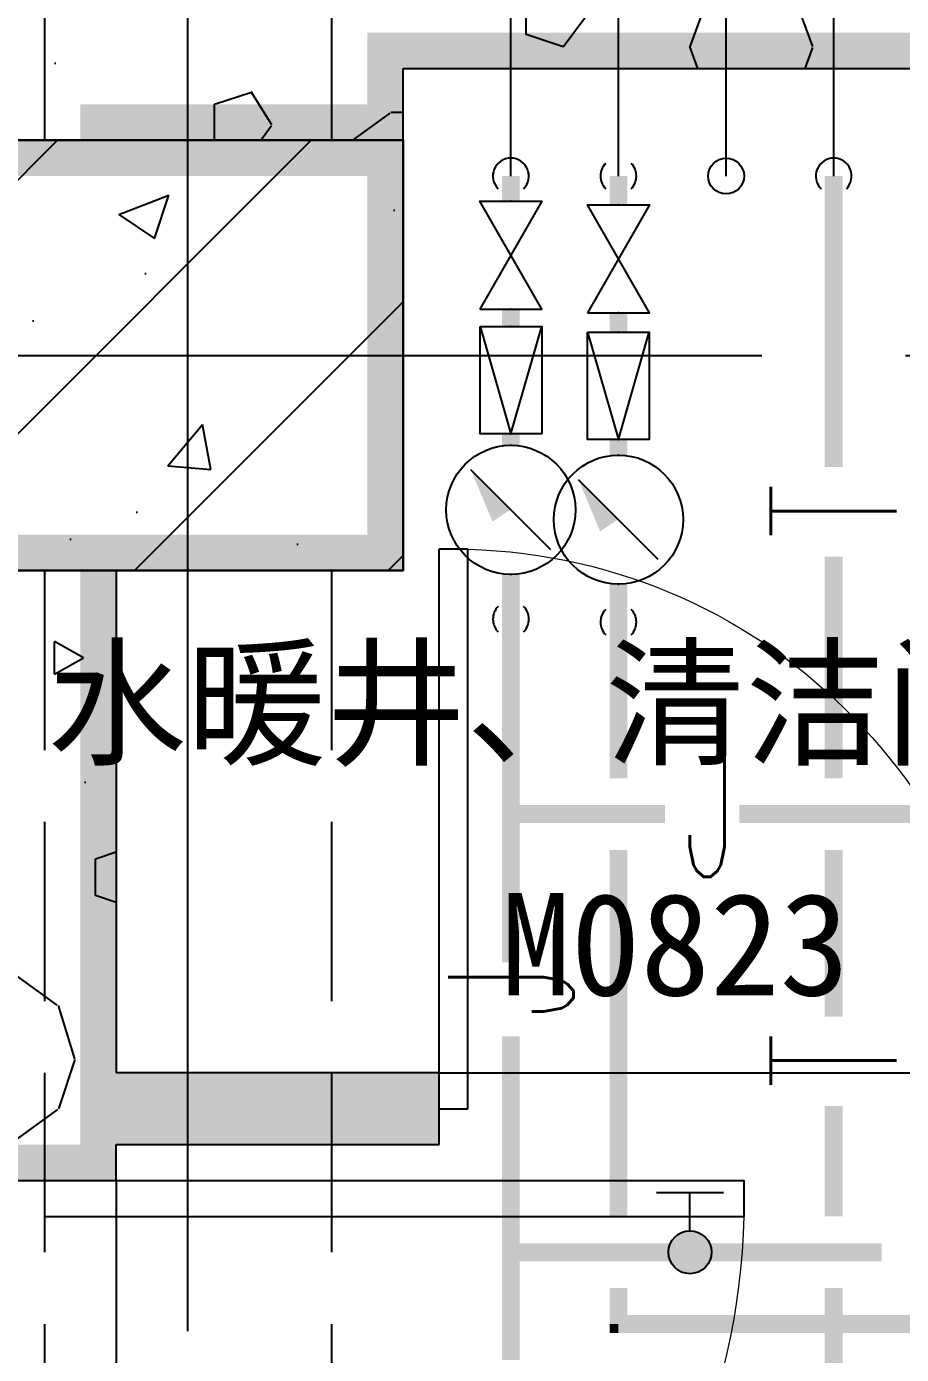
# Model space of a CAD drawing. Extents: x 175123 to 260190, y 15257 to 44959.
# Drawn here: x 183335 to 184554, y 36729 to 38580 of the extents above; entities that cross this region are included whole.
import ezdxf
from ezdxf.enums import TextEntityAlignment as Align
from ezdxf.xclip import XClip

# ---------------------------------------------------------------- set-up
doc = ezdxf.new("R2010")
doc.units = 0
doc.header["$LTSCALE"] = 1000
doc.header["$MEASUREMENT"] = 0
doc.header["$XCLIPFRAME"] = 2
for name, pattern in [('13#结构梁$0$DASH', [0.35, 0.25, -0.1]), ('13#结构梁$0$X-104 13#平面$0$DOTE', [2.4200000000000004, 2, -0.2, 0.02, -0.2]), ('X-104 13#平面$0$DOTE', [2.4200000000000004, 2, -0.2, 0.02, -0.2])]:
    doc.linetypes.add(name, pattern=pattern)
for name, color, linetype in [('02-TEXT_标注', 130, 'Continuous'), ('02-TEXT_门窗', 151, 'Continuous'), ('13#结构梁$0$s-beam', 4, '13#结构梁$0$DASH'), ('13#结构梁$0$X-104 13#平面$0$A_AXIS-轴线', 36, '13#结构梁$0$X-104 13#平面$0$DOTE'), ('AXIS_TEXT', 7, 'Continuous'), ('DIM_中水', 3, 'Continuous'), ('DIM_废水', 3, 'Continuous'), ('DIM_给水', 3, 'Continuous'), ('PIPE-中水', 122, 'Continuous'), ('PIPE-给水', 3, 'Continuous'), ('PIPE-通气', 30, 'Continuous'), ('PUB_WALL', 9, 'Continuous'), ('TEXT_给水', 7, 'Continuous'), ('TEXT_通气', 7, 'Continuous'), ('VALVE_中水', 7, 'Continuous'), ('VALVE_给水', 7, 'Continuous'), ('VPIPE-中水', 122, 'TG_Z'), ('VPIPE-废水', 31, 'TG_F'), ('VPIPE-给水', 3, 'TG_J'), ('VPIPE-通气', 3, 'Continuous'), ('X-104 13#平面$0$A-C_门', 150, 'Continuous'), ('X-104 13#平面$0$A_AXIS-轴线', 36, 'X-104 13#平面$0$DOTE'), ('X-104 13#平面$1$05-填充_天正', 26, 'Continuous'), ('X-104 13#平面$1$A_STR-砌块墙', 121, 'Continuous'), ('X-104 13#平面$1$A_STR-砼柱', 51, 'Continuous')]:
    doc.layers.add(name, color=color, linetype=linetype)
doc.styles.add('_TCH_WINDOW', font='STXIHEI.TTF')
doc.styles.add('_TWT_PIPETEXT', font='SIMPLEX', dxfattribs={"width": 0.8, "height": 3.5, "bigfont": 'HZTXT'})
doc.styles.add('COMPLEX', font='COMPLEX')
doc.styles.get("Standard").update_dxf_attribs({"font": 'STXIHEI.TTF'})
doc.styles.add('TG_LINETYPE', font='SIMPLEX', dxfattribs={"width": 0.8, "height": 3, "bigfont": 'HZTXT'})
doc.styles.add('图签信息$0$华文细黑', font='STXIHEI.TTF', dxfattribs={"height": 10})
doc.linetypes.add('TG_F', pattern='A,2,-0.3,["F",TG_LINETYPE,S=0.1,R=0,X=-0.23,Y=-0.15],0', length=2.3)
doc.linetypes.add('TG_J', pattern='A,2,-0.3,["J",TG_LINETYPE,S=0.1,R=0,X=-0.23,Y=-0.15],0', length=2.3)
doc.linetypes.add('TG_Z', pattern='A,2,-0.3,["Z",TG_LINETYPE,S=0.1,R=0,X=-0.23,Y=-0.15],0', length=2.3)
pattern_1 = [(0, (354, -366), (600, 1200), [0, -1200]), (0, (-348, -528), (600, 1200), [0, -1200]), (0, (42, -540), (600, 1200), [0, -1200]), (0, (468, -186), (600, 1200), [0, -1200]), (0, (-30, -600), (600, 1200), [0, -1200]), (0, (588, 570), (600, 1200), [0, -1200]), (0, (222, 474), (600, 1200), [0, -1200]), (0, (413.9999999999999, 324), (600, 1200), [0, -1200]), (0, (-564, 300), (600, 1200), [0, -1200]), (0, (24, 246), (600, 1200), [0, -1200]), (0, (-204, -60), (600, 1200), [0, -1200]), (0, (-192, -509.9999999999999), (600, 1200), [0, -1200]), (0, (258, -558), (600, 1200), [0, -1200]), (0, (588, -30), (600, 1200), [0, -1200]), (0, (-534, -216), (600, 1200), [0, -1200]), (0, (-432, -12), (600, 1200), [0, -1200]), (0, (36, -96), (600, 1200), [0, -1200]), (0, (-132, -270), (600, 1200), [0, -1200]), (0, (-228, 126), (600, 1200), [0, -1200]), (0, (-78, 576), (600, 1200), [0, -1200]), (0, (-486.0000000000001, -468), (600, 1200), [0, -1200]), (0, (174, 330), (600, 1200), [0, -1200]), (0, (-384, 348), (600, 1200), [0, -1200]), (0, (-480, 504), (600, 1200), [0, -1200]), (130.601294, (514.285716, 194.285712), (-2999.999966861969, 3600.000015739533), [52.683108, -22074.222]), (18.4349488, (428.571432, 217.142856), (2999.999988936139, 1199.999991146445), [54.21048, -7535.2558]), (90, (428.571432, 165.714288), (600.0000000000001, 1200), [51.428568, -2348.5713]), (161.565051, (480, 148.571424), (-3000.000015105215, 1199.999910544823), [54.21048, -7535.2558]), (53.1301023, (480, 148.571424), (600.0000011342403, 1199.99999943288), [57.14286, -5942.856999999999]), (135, (525.714288, -462.85704), (-600.0000725322863, 1199.999918790402), [48.48732, -3345.6252]), (45, (457.142856, -462.85704), (599.9999961647541, 1199.999995157935), [48.48732, -3345.6252]), (135, (491.428572, -497.1428400000001), (-600.0000725322863, 1199.999918790402), [48.48732, -3345.6252]), (45, (491.428572, -497.1428400000001), (599.9999961647541, 1199.999995157935), [48.48732, -3345.6252]), (116.565051, (-51.42852, 342.857148), (-0.0001043859734650709, 2399.999934707041), [63.887652, -1277.753]), (180, (-79.99991999999999, 399.999996), (-599.9999999999998, 1200), [68.571432, -1131.4285]), (63.43494880000001, (-177.1428, 342.857148), (5.432290706153253e-06, 2399.999988372672), [63.887652, -1277.753]), (116.565051, (-148.5714, 285.714288), (-0.0001043859734650709, 2399.999934707041), [63.887652, -1277.753]), (0, (-148.5714, 285.714288), (600, 1200), [68.571432, -1131.4285]), (63.43494880000001, (-79.99991999999999, 285.714288), (5.432290706153253e-06, 2399.999988372672), [63.887652, -1277.753]), (107.102728, (399.999996, -62.85708000000001), (-1799.999931184909, 6000.000009680287), [77.72269200000001, -32565.805]), (143.972626, (377.142852, 11.428572), (-11399.99985547618, 8399.999990492668), [77.72269200000001, -16244.04]), (180, (314.285712, 57.14286), (-599.9999999999998, 1200), [74.285712, -1125.7142]), (36.02737329999999, (177.14286, 11.428572), (11399.99991575318, 8399.99990944439), [77.72269200000001, -16244.04]), (71.5650511, (154.285716, -57.14279999999999), (1800.000009240657, 5999.99998966958), [72.280632, -7517.185600000001]), (107.102728, (177.14286, -131.42856), (-1799.999931184909, 6000.000009680287), [77.72269200000001, -32565.805]), (143.972626, (240, -177.1428), (-11399.99985547618, 8399.999990492668), [77.72269200000001, -16244.04]), (0, (240, -177.1428), (600, 1200), [74.285712, -1125.7142]), (36.02737329999999, (314.285712, -177.1428), (11399.99991575318, 8399.99990944439), [77.72269200000001, -16244.04]), (71.5650511, (377.142852, -131.42856), (1800.000009240657, 5999.99998966958), [72.280632, -7517.185600000001]), (150.255118, (411.428568, 497.142852), (-1800.000004260273, 1199.999985130039), [46.07004, -9628.639200000001]), (90, (371.428572, 474.28572), (600.0000000000001, 1200), [45.714288, -2354.2855]), (29.7448813, (371.428572, 474.28572), (1800.000001060037, 1199.999994395642), [46.07004, -9628.639200000001]), (116.565051, (131.428572, -354.28572), (-0.0001043859734650709, 2399.999934707041), [63.887652, -1277.753]), (168.690067, (102.857148, -297.1428), (-5400.000004006199, 1199.999969888218), [58.274508, -12179.371]), (41.18592510000001, (0, -325.7142), (14999.99990911732, 13199.99988457684), [60.743688, -25451.604]), (90, (0, -382.85712), (600.0000000000001, 1200), [57.14286, -2342.857]), (138.814074, (45.714288, -422.85708), (-14999.99973338043, 13200.0000840726), [60.743688, -25451.604]), (16.6992442, (45.714288, -422.85708), (19799.99985103278, 5999.99993715613), [59.6589, -24997.075]), (60.9453959, (102.857148, -405.71424), (599.9999984077513, 1199.99998938541), [58.83217200000001, -24650.679]), (109.983106, (-371.42856, 148.571424), (-3000.000011299861, 8399.999977770043), [66.88400399999998, -28024.39499999999]), (155.556045, (-394.28568, 211.428576), (-7800.000029732115, 3599.999925205931), [69.045972, -28930.263]), (24.4439547, (-519.99996, 211.428576), (7800.000003890955, 3599.999982684802), [69.045972, -28930.263]), (70.01689340000001, (-542.85708, 148.571424), (3000.000009044286, 8399.999979161448), [66.88400399999999, -28024.395]), (109.983106, (-519.99996, 85.71428399999999), (-3000.000011299861, 8399.999977770043), [66.88400399999998, -28024.39499999999]), (160.016893, (-457.14276, 62.85714), (-3000.000001763259, 1199.999945333349), [66.88400399999999, -13978.755]), (19.9831065, (-457.14276, 62.85714), (2999.999983528817, 1199.999998096056), [66.88400399999999, -13978.755]), (70.01689340000001, (-394.28568, 85.71428399999999), (3000.000009044286, 8399.999979161448), [66.88400399999999, -28024.395]), (122.005383, (74.285712, 39.999996), (-600.0000805229399, 1199.999938741572), [53.908464, -11266.868]), (18.4349488, (-5.71428, 68.571432), (2999.999988936139, 1199.999991146445), [54.21048, -7535.2558]), (90, (-5.71428, 17.142852), (600.0000000000001, 1200), [51.428568, -2348.5713]), (161.565051, (45.714288, 0), (-3000.000015105215, 1199.999910544823), [54.21048, -7535.2558]), (54.46232220000002, (45.714288, 0), (4199.999993914518, 5999.999991012131), [49.15614, -20596.423]), (116.565051, (-274.28568, -251.42856), (-0.0001043859734650709, 2399.999934707041), [63.887652, -1277.753]), (180, (-302.85708, -194.28564), (-599.9999999999998, 1200), [62.85714, -1137.1428]), (59.0362434, (-399.99996, -251.42856), (600.000001953063, 1199.999994175555), [66.63945599999998, -13927.644]), (120.963756, (-365.71428, -308.57136), (-600.0000819959288, 1199.999944893199), [66.639456, -13927.644]), (0, (-365.71428, -308.57136), (600, 1200), [62.85714, -1137.1428]), (63.43494880000001, (-302.85708, -308.57136), (5.432290706153253e-06, 2399.999988372672), [63.887652, -1277.753])]

# ---------------------------------------------------------------- blocks, each defined once
blk = doc.blocks.new('X-104 13#平面')
at = {"layer": 'PUB_WALL'}
for points in [[(48800.00000000652, 14699.99999999969), (48800.00000000652, 14849.99999999969), (48750.00000000652, 14849.99999999969), (48750.00000000652, 14749.9999999997)], [(48800.00000000652, 14799.99999999969), (49600.00000000644, 14799.99999999976), (49650.00000000657, 14849.99999999976), (48800.00000000652, 14849.99999999969)], [(48400.00000000669, 14699.99999999976), (48800.00000000652, 14699.99999999969), (48750.00000000652, 14749.9999999997), (48350.00000000668, 14749.99999999976)], [(48350.00000000666, 14699.99999999984), (48400.00000000661, 14699.99999999984), (48350.00000000668, 14749.99999999976)], [(48400.00000000652, 14099.99999999984), (48350.00000000652, 14099.99999999984), (48350.00000000652, 13349.99999999962), (48400.00000000651, 13399.99999999956)], [(48850.00000000685, 13399.99999999954), (48400.00000000651, 13399.99999999956), (48350.00000000652, 13349.99999999962), (48800.00000000685, 13349.99999999954)], [(48850.00000000685, 13299.99999999961), (48850.00000000685, 13399.99999999954), (48800.00000000685, 13349.99999999954), (48800.00000000685, 13349.99999999961)], [(48400.00000000652, 13299.99999999962), (48850.00000000685, 13299.99999999961), (48800.00000000685, 13349.99999999961), (48350.00000000649, 13349.99999999962)], [(48400.0000000065, 13249.9999999997), (48400.00000000652, 13299.99999999962), (48350.00000000649, 13349.99999999962), (48350.00000000652, 13299.9999999997)], [(48200.00000000654, 13249.9999999997), (48400.0000000065, 13249.9999999997), (48350.00000000652, 13299.9999999997), (48250.00000000652, 13299.9999999997)]]:
    blk.add_hatch(color=0, dxfattribs=at).paths.add_polyline_path(points)
at = {"layer": 'X-104 13#平面$1$05-填充_天正'}
h = blk.add_hatch(dxfattribs=at)
h.set_pattern_fill('加气混凝土', color=0, scale=100, style=0)
h.set_pattern_definition(pattern_1)
h.paths.add_polyline_path([(48333.33333333989, 14866.6666666664), (48350.00000000668, 14749.99999999976), (48400.00000000669, 14699.99999999976), (48800.00000000652, 14699.99999999969), (48800.00000000652, 14999.99999999969), (48400.00000000648, 14999.99999999976), (48350.00000000651, 14949.99999999952)])
h = blk.add_hatch(dxfattribs=at)
h.set_pattern_fill('加气混凝土', color=0, scale=100, style=0)
h.set_pattern_definition(pattern_1)
h.paths.add_polyline_path([(48800.00000000652, 14999.99999999969), (48800.00000000652, 14799.99999999969), (49600.00000000644, 14799.99999999976), (49650.00000000657, 14849.99999999976), (49650.00000000654, 14999.99999999969)])
h = blk.add_hatch(dxfattribs=at)
h.set_pattern_fill('加气混凝土', color=0, scale=100, style=0)
h.set_pattern_definition(pattern_1)
h.paths.add_polyline_path([(48200.00000000652, 14699.99999999984), (48400.00000000668, 14699.99999999977), (48350.00000000668, 14749.99999999976), (48333.33333333989, 14866.6666666664), (48250.00000000652, 14899.9999999997), (48200.00000000652, 14899.9999999997)])
h = blk.add_hatch(dxfattribs=at)
h.set_pattern_fill('钢筋混凝土', color=0, scale=100, style=0)
h.set_pattern_definition([(45, (0, 0), (-176.7766952966369, 176.7766952966369), []), (49.99999999999999, (0, 0), (717.2601826007534, -62.75213498259511), [75, -825]), (355, (0, 0), (-138.751333613, 752.1921337000118), [60, -660]), (100.4514, (59.77168, -5.22934), (578.5093817140216, 689.4395420609536), [63.74019000000001, -701.142112]), (46.18420000000002, (0, 200), (1067.241048625644, -165.5190143290181), [112.5, -1237.5]), (96.6356, (88.936745, 186.206693), (934.6627055487033, 974.1178709004417), [95.610288, -1051.713]), (351.1842, (0, 200), (934.6619451336272, 974.1186009253246), [90, -990]), (21, (100, 150), (596.9070521184617, -402.6188906653388), [75, -825]), (326.0000000000001, (100, 150), (243.3153319215817, 725.150045046853), [60, -660]), (71.4514, (149.742233, 116.448394), (840.22262858149, 322.5304967099524), [63.74019000000001, -701.142112]), (37.50000000000001, (0, 0), (12.15985531729067, 332.8938538313115), [0, -652, 0, -670, 0, -662.5]), (7.499999999999999, (0, 0), (263.0695374421486, 394.4117118823602), [0, -382, 0, -637, 0, -252.5]), (327.5, (-223, 0), (533.822436172409, -22.55487173437976), [0, -250, 0, -780, 0, -1035]), (317.5, (-323, 0), (583.1861693423863, 100.1049823323177), [0, -325, 0, -518, 0, -735])])
h.paths.add_polyline_path([(48200.00000000652, 14099.99999999984), (48800.00000000652, 14099.99999999984), (48800.00000000652, 14699.99999999984), (48200.00000000652, 14699.99999999984)])
h = blk.add_hatch(dxfattribs=at)
h.set_pattern_fill('加气混凝土', color=0, scale=100, style=0)
h.set_pattern_definition(pattern_1)
h.paths.add_polyline_path([(48400.00000000652, 14099.99999999984), (48200.00000000652, 14099.99999999984), (48200.00000000652, 13299.9999999996), (48250.00000000652, 13299.9999999996), (48333.33333333986, 13333.33333333292), (48400.00000000651, 13399.99999999956)])
h = blk.add_hatch(dxfattribs=at)
h.set_pattern_fill('加气混凝土', color=0, scale=100, style=0)
h.set_pattern_definition(pattern_1)
h.paths.add_polyline_path([(48350.00000000649, 13349.99999999962), (48400.00000000652, 13299.99999999962), (48850.00000000685, 13299.99999999961), (48850.00000000685, 13399.99999999954), (48400.00000000651, 13399.99999999956)])
h = blk.add_hatch(dxfattribs=at)
h.set_pattern_fill('加气混凝土', color=0, scale=100, style=0)
h.set_pattern_definition(pattern_1)
h.paths.add_polyline_path([(48250.00000000652, 13299.9999999996), (48200.00000000652, 13299.9999999996), (48200.00000000654, 13249.9999999997), (48400.0000000065, 13249.9999999997), (48400.00000000652, 13299.99999999962), (48350.00000000649, 13349.99999999962), (48333.33333333986, 13333.33333333293)])
at = {"layer": 'X-104 13#平面$1$A_STR-砼柱'}
for points in [[(48800.00000000652, 14699.99999999984), (48200.00000000652, 14699.99999999984), (48250.00000000652, 14649.99999999984), (48750.00000000652, 14649.99999999984)], [(48800.00000000652, 14099.99999999984), (48800.00000000652, 14699.99999999984), (48750.00000000652, 14649.99999999984), (48750.00000000652, 14149.99999999984)], [(48200.00000000652, 14099.99999999984), (48800.00000000652, 14099.99999999984), (48750.00000000652, 14149.99999999984), (48250.00000000652, 14149.99999999984)]]:
    blk.add_hatch(color=0, dxfattribs=at).paths.add_polyline_path(points)
at = {"color": 0}
for p, q in [((48850.00000000666, 13349.9999999996), (48850.00000000666, 14129.9999999996)), ((48890.00000000666, 14129.9999999996), (48850.00000000666, 14129.9999999996)), ((48890.00000000666, 13349.9999999996), (48890.00000000666, 14129.9999999996)), ((48850.00000000666, 13349.9999999996), (48890.00000000666, 13349.9999999996)), ((48300.00000000652, 13249.9999999997), (49275.00000000652, 13249.9999999997)), ((48300.00000000652, 13249.9999999997), (48300.00000000652, 13199.9999999997)), ((49275.00000000652, 13199.9999999997), (49275.00000000652, 13249.9999999997)), ((48300.00000000652, 13199.9999999997), (49275.00000000652, 13199.9999999997))]:
    blk.add_line(p, q, dxfattribs=at)
blk.add_lwpolyline([(48200.00000000003, 14700.00000000009), (48800.00000000003, 14700.00000000009), (48800.00000000003, 14100.00000000009), (48200.00000000003, 14100.00000000009)], close=True, dxfattribs=at)
at = {"color": 0, "lineweight": 13, "extrusion": (0, 0, -1)}
for centre, major_axis, ratio, start_param, end_param in [((48870.00000000666, 13349.9999999996), (-551.5432893255077, 551.5432893255075), 0.9999999999999988, 0.8110419995375664, 2.356194490192344), ((48300.00000000652, 13224.9999999997), (-689.4291116568853, 689.4291116568852), 0.9999999999999941, 2.381838326332459, 3.926990816987244)]:
    blk.add_ellipse(centre, major_axis=major_axis, ratio=ratio, start_param=start_param, end_param=end_param, dxfattribs=at)
at = {"layer": '13#结构梁$0$s-beam', "color": 0}
for p, q in [((48300.00112537178, 19099.90117785251), (48300.00114577648, 14699.91976278826)), ((48700.0011253719, 19099.90117785065), (48700.00114577636, 14699.91976278826)), ((48300.00114855892, 14099.91976278826), (48300.00117035443, 9400.001225406864)), ((48700.00114855892, 14099.91976278826), (48700.00117035443, 9400.001225406864))]:
    blk.add_line(p, q, dxfattribs=at)
at = {"layer": '13#结构梁$0$X-104 13#平面$0$A_AXIS-轴线', "color": 0, "linetype": '13#结构梁$0$X-104 13#平面$0$DOTE'}
blk.add_line((48500, -7400.986033683694), (48500, 26620.25062679107), dxfattribs=at)
at = {"layer": 'X-104 13#平面$0$A-C_门', "color": 0}
for p, q in [((48850.00000000666, 13399.9999999996), (49650.00000000666, 13399.9999999996)), ((48400.00000000652, 13249.9999999997), (48400.00000000652, 12249.9999999997))]:
    blk.add_line(p, q, dxfattribs=at)
at = {"layer": 'X-104 13#平面$0$A_AXIS-轴线', "color": 0, "linetype": 'X-104 13#平面$0$DOTE'}
for p, q in [((48500, -7400.98603368341), (48500, 24620.25062679139)), ((39500, 14400.00000000007), (60408.42140219617, 14400.00000000009))]:
    blk.add_line(p, q, dxfattribs=at)
at = {"layer": 'X-104 13#平面$1$A_STR-砌块墙', "color": 0}
for p, q in [((48800.00000000652, 14699.99999999969), (48800.00000000652, 14799.99999999969)), ((48800.00000000652, 14799.99999999969), (49600.00000000644, 14799.99999999976)), ((48400.00000000669, 14699.99999999976), (48800.00000000652, 14699.99999999969)), ((48400.00000000652, 14100), (48400.00000000651, 13399.99999999956)), ((48850.00000000685, 13399.99999999954), (48400.00000000651, 13399.99999999956)), ((48850.00000000685, 13299.99999999961), (48850.00000000685, 13399.99999999954)), ((48400.00000000652, 13299.99999999962), (48850.00000000685, 13299.99999999961)), ((48400.0000000065, 13249.9999999997), (48400.00000000652, 13299.99999999962)), ((48200.00000000654, 13249.9999999997), (48400.0000000065, 13249.9999999997))]:
    blk.add_line(p, q, dxfattribs=at)
at = {"layer": 'X-104 13#平面$1$A_STR-砼柱', "color": 0}
for p, q in [((48800.00000000652, 14699.99999999984), (48200.00000000652, 14699.99999999984)), ((48800.00000000652, 14099.99999999984), (48800.00000000652, 14699.99999999984)), ((48200.00000000652, 14099.99999999984), (48800.00000000652, 14099.99999999984))]:
    blk.add_line(p, q, dxfattribs=at)
at = {"color": 0, "style": '图签信息$0$华文细黑'}
for p in [(72170.31718589018, 105564.7669967284), (72170.31718589018, 43164.7669967284), (72170.31718589018, -19235.2330032716)]:
    blk.add_attdef('200X', text='', height=100, dxfattribs=at).set_placement(p, align=Align.BOTTOM_RIGHT)
at = {"layer": 'AXIS_TEXT', "color": 0, "style": 'COMPLEX'}
for height, width, p, p2 in [(448, 1.041666666666667, (-399.9999999999992, 156296.2506267914), (7.958078640513122e-13, 156296.2506267914)), (448, 1.041666666666667, (7800, 156296.2506267914), (8200, 156296.2506267914)), (448, 1.041666666666667, (12300, 156296.2506267914), (12700, 156296.2506267914)), (448, 1.041666666666667, (21300, 156296.2506267914), (21700, 156296.2506267914)), (448, 1.041666666666667, (30300, 156296.2506267914), (30700, 156296.2506267914)), (448, 1.041666666666667, (39300, 156296.2506267914), (39700, 156296.2506267914)), (448, 1.041666666666667, (48300, 156296.2506267914), (48700, 156296.2506267914)), (448, 1.041666666666667, (57300, 156296.2506267914), (57700, 156296.2506267914)), (448, 1.041666666666667, (-7525.015515749811, 142576), (-7125.015515749811, 142576)), (448, 1.041666666666667, (64743.47067045257, 142576), (65143.47067045257, 142576)), (448, 1.041666666666667, (-7525.015515749811, 139476.0000000001), (-7125.015515749811, 139476.0000000001)), (448, 1.041666666666667, (64743.47067045257, 138976.0000000001), (65143.47067045257, 138976.0000000001)), (448, 1.041666666666667, (-7525.015515749812, 133576), (-7125.015515749812, 133576)), (448, 1.041666666666667, (64743.47067045257, 133576), (65143.47067045257, 133576)), (448, 1.041666666666667, (-7525.015515749812, 124576), (-7125.015515749812, 124576)), (448, 1.041666666666667, (64743.47067045257, 124576), (65143.47067045257, 124576)), (448, 1.041666666666667, (-400.0000000000014, 112775.0139663166), (-1.335820343228988e-12, 112775.0139663166)), (448, 1.041666666666667, (7799.999999999998, 112775.0139663166), (8199.999999999998, 112775.0139663166)), (448, 1.041666666666667, (12300, 112775.0139663166), (12700, 112775.0139663166)), (448, 1.041666666666667, (21300, 112775.0139663166), (21700, 112775.0139663166)), (448, 1.041666666666667, (30300, 112775.0139663166), (30700, 112775.0139663166)), (448, 1.041666666666667, (39300, 112775.0139663166), (39700, 112775.0139663166)), (448, 1.041666666666667, (48300, 112775.0139663166), (48700, 112775.0139663166)), (448, 1.041666666666667, (57300, 112775.0139663166), (57700, 112775.0139663166)), (448, 1.041666666666667, (-399.999999999999, 89896.25062679139), (1.051603248924948e-12, 89896.25062679139)), (448, 1.041666666666667, (7800.000000000002, 89896.25062679139), (8200.000000000002, 89896.25062679139)), (448, 1.041666666666667, (12300, 89896.25062679139), (12700, 89896.25062679139)), (448, 1.041666666666667, (21300, 89896.25062679139), (21700, 89896.25062679139)), (448, 1.041666666666667, (30300, 89896.25062679139), (30700, 89896.25062679139)), (448, 1.041666666666667, (39300, 89896.25062679139), (39700, 89896.25062679139)), (448, 1.041666666666667, (48300, 89896.25062679139), (48700, 89896.25062679139)), (448, 1.041666666666667, (57300, 89896.25062679139), (57700, 89896.25062679139)), (448, 1.041666666666667, (-7525.015515749811, 80176), (-7125.015515749811, 80176)), (448, 1.041666666666667, (64743.47067045257, 80176), (65143.47067045257, 80176)), (448, 1.041666666666667, (-7525.015515749811, 77076.00000000009), (-7125.015515749811, 77076.00000000009)), (448, 1.041666666666667, (64743.47067045257, 76576.00000000009), (65143.47067045257, 76576.00000000009)), (448, 1.041666666666667, (-7525.015515749812, 71176.00000000003), (-7125.015515749812, 71176.00000000003)), (448, 1.041666666666667, (64743.47067045257, 71176.00000000003), (65143.47067045257, 71176.00000000003)), (448, 1.041666666666667, (-7525.015515749812, 62176), (-7125.015515749812, 62176)), (448, 1.041666666666667, (64743.47067045257, 62176), (65143.47067045257, 62176)), (448, 1.041666666666667, (-400.0000000000003, 50375.01396631659), (-3.410605131648481e-13, 50375.01396631659)), (448, 1.041666666666667, (7800, 50375.01396631659), (8200, 50375.01396631659)), (448, 1.041666666666667, (12300, 50375.01396631659), (12700, 50375.01396631659)), (448, 1.041666666666667, (21300, 50375.01396631659), (21700, 50375.01396631659)), (448, 1.041666666666667, (30300, 50375.01396631659), (30700, 50375.01396631659)), (448, 1.041666666666667, (39300, 50375.01396631659), (39700, 50375.01396631659)), (448, 1.041666666666667, (48300, 50375.01396631659), (48700, 50375.01396631659)), (448, 1.041666666666667, (57300, 50375.01396631659), (57700, 50375.01396631659)), (448, 1.041666666666667, (-399.999999999999, 27496.25062679139), (1.051603248924948e-12, 27496.25062679139)), (448, 1.041666666666667, (7800.000000000002, 27496.25062679139), (8200.000000000002, 27496.25062679139)), (448, 1.041666666666667, (12300, 27496.25062679139), (12700, 27496.25062679139)), (448, 1.041666666666667, (21300, 27496.25062679139), (21700, 27496.25062679139)), (448, 1.041666666666667, (30300, 27496.25062679139), (30700, 27496.25062679139)), (448, 1.041666666666667, (39300, 27496.25062679139), (39700, 27496.25062679139)), (448, 1.041666666666667, (48300, 27496.25062679139), (48700, 27496.25062679139)), (448, 1.041666666666667, (57300, 27496.25062679139), (57700, 27496.25062679139)), (448, 1.041666666666667, (-7525.015515749811, 17776), (-7125.015515749811, 17776)), (448, 1.041666666666667, (64743.47067045257, 17776), (65143.47067045257, 17776)), (448, 1.041666666666667, (-7525.015515749811, 14676.00000000009), (-7125.015515749811, 14676.00000000009)), (448, 1.041666666666667, (64743.47067045257, 14176.00000000009), (65143.47067045257, 14176.00000000009)), (448, 1.041666666666667, (-7525.015515749812, 8776.000000000031), (-7125.015515749812, 8776.000000000031)), (448, 1.041666666666667, (64743.47067045257, 8776.00000000003), (65143.47067045257, 8776.00000000003)), (448.0000000000001, 1.041666666666666, (-7525.015515749812, -223.9999999999995), (-7125.015515749812, -223.9999999999995)), (448.0000000000001, 1.041666666666667, (64743.47067045257, -224.000000000001), (65143.47067045257, -224.000000000001)), (448, 1.041666666666667, (-400.0000000000003, -12024.98603368341), (-3.410605131648481e-13, -12024.98603368341)), (448, 1.041666666666667, (7800, -12024.98603368341), (8200, -12024.98603368341)), (448, 1.041666666666667, (12300, -12024.98603368341), (12700, -12024.98603368341)), (448, 1.041666666666667, (21300, -12024.98603368341), (21700, -12024.98603368341)), (448, 1.041666666666667, (30300, -12024.98603368341), (30700, -12024.98603368341)), (448, 1.041666666666667, (39300, -12024.98603368341), (39700, -12024.98603368341)), (448, 1.041666666666667, (48300, -12024.98603368341), (48700, -12024.98603368341)), (448, 1.041666666666667, (57300, -12024.98603368341), (57700, -12024.98603368341))]:
    blk.add_attdef('A', text='', height=height, dxfattribs=dict(at, width=width)).set_placement(p, p2, align=Align.FIT)
blk = doc.blocks.new('$VALVE$00000295')
blk.add_lwpolyline([(-125.1919539347655, 72.27960830461234), (-125.1919539347655, -72.27960830461234), (125.1919539347655, 72.27960830461234), (125.1919539347655, -72.27960830461234), (-125.1919539347655, 72.27960830461234)])
for p in [(-125.1919539347655, 0), (125.1919539347655, 0)]:
    blk.add_point(p)
blk = doc.blocks.new('$VALVE$00000301')
for points in [[(-124.8260262053518, 71.63928460518946), (124.8260262053518, 0), (-124.8260262053518, -71.63928460518946)], [(-124.8260262053518, 71.63928460518946), (-124.8260262053518, -71.63928460518946), (124.8260262053518, -71.63928460518946), (124.8260262053518, 71.63928460518946), (-124.8260262053518, 71.63928460518946)]]:
    blk.add_lwpolyline(points)
for p in [(-124.8260262053518, 0), (124.8260262053518, 0)]:
    blk.add_point(p)
blk = doc.blocks.new('$VALVE$00000742')
blk.add_line((-92.56258507753955, -92.56258507753955), (92.80776503073139, 92.80776503073503))
blk.add_lwpolyline([(92.80776503073139, 92.80776503073503, 0, 50, 0), (-13.32533114682883, 21.73311507060498, 50, 50, 0)], format="xyseb")
blk.add_circle((0, 0), 150)
for p in [(-150, 0), (150, 0)]:
    blk.add_point(p)
blk = doc.blocks.new('$VALVE$00000497')
for p, q in [((77.84599647394498, 138.1702899510274), (-77.84599647394498, 138.1702899510274)), ((0, 49.99999999000283), (0, 138.1702899510274))]:
    blk.add_line(p, q)
at = {"const_width": 49.6031746031746}
blk.add_lwpolyline([(24.80158730159019, 0, 1), (-24.80158730159019, 0, 1)], format="xyb", close=True, dxfattribs=at)
blk.add_circle((0, 0), 49.99999999)

msp = doc.modelspace()

# ---------------------------------------------------------------- hatches: boundary and pattern name
at = {"layer": 'PIPE-中水', "linetype": 'Continuous'}
for points in [[(184159.8480041294, 36771.20475974325), (184159.8480041286, 36758.70475974272), (184147.3480041286, 36758.70475974224)], [(184159.8480041294, 36771.20475974325), (184147.3480041286, 36771.20475974272), (184147.3480041286, 36758.70475974224)]]:
    msp.add_hatch(color=256, dxfattribs=at).paths.add_polyline_path(points)

# ---------------------------------------------------------------- linework, layer by layer
at = {"layer": 'DIM_中水'}
msp.add_line((184159.8480041286, 38371.20475974277), (184159.8480041286, 42765.98296309586), dxfattribs=at)
at = {"layer": 'DIM_废水'}
for p, q in [((184459.8480041286, 38371.20475974277), (184459.8480041286, 43211.40874670321)), ((184309.8480041286, 38371.20475974277), (184309.8480041286, 43000.88900038754))]:
    msp.add_line(p, q, dxfattribs=at)
at = {"layer": 'DIM_给水'}
msp.add_line((184009.8480041286, 38371.20475974277), (184009.8480041286, 42565.48644178899), dxfattribs=at)
at = {"layer": 'PIPE-中水', "linetype": 'Continuous', "ltscale": 0.5, "const_width": 25}
for points in [[(184159.8480041286, 38371.20475974277), (184159.8480041286, 38330.86662434695)], [(184159.8480041286, 38180.63627962524), (184159.8480041286, 38153.73330540634)], [(184159.8480041286, 38003.94207395992), (184159.8480041286, 37982.25942593731)], [(184159.8480041286, 37802.25942593731), (184159.8480041286, 37749.45593842695)], [(184159.8480041286, 37749.45593842695), (184159.8480041286, 37531.86036026823)], [(184159.8480041286, 37431.86036026823), (184159.8480041286, 36921.20475974272)], [(184159.8480041286, 36821.20475974272), (184159.8480041286, 36771.20475974272)], [(184159.8480041286, 36771.20475974272), (184940.0691222227, 36771.20475974272)]]:
    msp.add_lwpolyline(points, dxfattribs=at)
at = {"layer": 'PIPE-给水', "linetype": 'Continuous', "ltscale": 0.5, "const_width": 25}
for points in [[(184009.8480041286, 38371.20475974277), (184009.8480041286, 38336.10314168089)], [(184009.8480041286, 38185.87279695918), (184009.8480041286, 38161.6858126146)], [(184009.8480041286, 38011.89458116818), (184009.8480041286, 37995.89588764549)], [(184009.8480041286, 37815.89588764549), (184009.8480041286, 37753.61352350633)], [(184009.8480041286, 37753.61352350633), (184009.8480041286, 37481.86036026823)], [(184009.8480041286, 37481.86036026823), (184009.8480041286, 37275.25385658247)], [(184224.80450486, 37481.86036026823), (184009.8480041286, 37481.86036026823)], [(184682.773496511, 37481.86036026823), (184328.1378381934, 37481.86036026823)], [(184009.8480041286, 37171.92052324914), (184009.8480041286, 36871.20475974272)], [(184009.8480041286, 36871.20475974272), (184526.5206598678, 36871.20475974272)], [(184009.8480041286, 36871.20475974272), (184009.8480041286, 36721.13434053246)]]:
    msp.add_lwpolyline(points, dxfattribs=at)
at = {"layer": 'PIPE-通气', "linetype": 'Continuous', "ltscale": 0.5, "const_width": 25}
for points in [[(184459.8480041286, 38371.20475974277), (184459.8480041286, 37965.48882122879)], [(184459.8480041286, 37840.82215456212), (184459.8480041286, 37531.86036026823)], [(184459.8480041286, 37431.86036026823), (184459.8480041286, 37199.50903546573)], [(184459.8480041286, 37074.84236879906), (184459.8480041286, 36921.20475974272)], [(184459.8480041286, 36821.20475974272), (184459.8480041286, 36546.74755364508)]]:
    msp.add_lwpolyline(points, dxfattribs=at)
at = {"layer": 'VPIPE-中水', "linetype": 'Continuous'}
for centre, radius, start, end in [((184159.8480041286, 38371.20475974277), 25.00000000000163, 134.9999999999882, 225.0000000000118), ((184159.8480041286, 38371.20475974277), 25.00000000000165, 314.9999999999882, 45.00000000001179), ((184159.8480041286, 37749.45593842695), 25.00000000000163, 134.9999999999882, 225.0000000000118), ((184159.8480041286, 37749.45593842695), 25.00000000000165, 314.9999999999882, 45.00000000001179)]:
    msp.add_arc(centre, radius, start, end, dxfattribs=at)
at = {"layer": 'VPIPE-废水', "linetype": 'Continuous'}
msp.add_circle((184309.8480041286, 38371.20475974277), 25, dxfattribs=at)
at = {"layer": 'VPIPE-给水', "linetype": 'Continuous'}
for centre, radius, start, end in [((184009.8480041286, 38371.20475974277), 24.99999999999137, 315, 225), ((184009.8480041286, 37753.61352350633), 25.00000000000163, 134.9999999999882, 225.0000000000118), ((184009.8480041286, 37753.61352350633), 25.00000000000165, 314.9999999999882, 45.00000000001179)]:
    msp.add_arc(centre, radius, start, end, dxfattribs=at)
at = {"layer": 'VPIPE-通气', "linetype": 'Continuous'}
msp.add_arc((184459.8480041286, 38371.20475974277), 24.99999999999137, 315, 225, dxfattribs=at)

# ---------------------------------------------------------------- block references
at = {"color": 251}
ref = msp.add_blockref('X-104 13#平面', (135059.848004122, 23721.20475974301), dxfattribs=at)
XClip(ref).set_block_clipping_path([(47300.000000006556, 8199.999999999825), (54100.00000000717, 18799.999999999825)])
at = {"layer": 'VALVE_中水', "yscale": -0.6, "zscale": 0.6, "rotation": 270}
for name, p, xscale in [('$VALVE$00000295', (184159.8480041286, 38255.75145198609), -0.6), ('$VALVE$00000301', (184159.8480041286, 38078.83768968313), 0.6), ('$VALVE$00000742', (184159.8480041286, 37892.25942593731), -0.6)]:
    msp.add_blockref(name, p, dxfattribs=dict(at, xscale=xscale))
at = {"layer": 'VALVE_给水', "yscale": -0.6, "zscale": 0.6, "rotation": 270}
for name, p, xscale in [('$VALVE$00000295', (184009.8480041286, 38260.98796932003), -0.6), ('$VALVE$00000301', (184009.8480041286, 38086.79019689139), 0.6), ('$VALVE$00000742', (184009.8480041286, 37905.89588764549), -0.6)]:
    msp.add_blockref(name, p, dxfattribs=dict(at, xscale=xscale))
at = {"layer": 'VALVE_给水', "xscale": 0.6, "yscale": 0.6, "zscale": 0.6}
msp.add_blockref('$VALVE$00000497', (184259.4675671025, 36871.20475974272), dxfattribs=at)

# ---------------------------------------------------------------- texts
at = {"layer": '02-TEXT_标注'}
msp.add_text('水暖井、清洁间', height=142.7128820960698, dxfattribs=at).set_placement((183363.3078512955, 37565.16660766602))
msp.add_text('水暖井、清洁间', height=142.7128820960698, dxfattribs=at).set_placement((183363.3078512955, 37565.16660766602))
msp.add_text('水暖井、清洁间', height=142.7128820960698, dxfattribs=at).set_placement((183363.3078512955, 37565.16660766602))
at = {"layer": '02-TEXT_门窗', "style": '_TCH_WINDOW'}
msp.add_text('M0823', height=142.7128820960698, dxfattribs=at).set_placement((183996.2705258117, 37229.09586720634))
msp.add_text('M0823', height=142.7128820960698, dxfattribs=at).set_placement((183996.2705258117, 37229.09586720634))
msp.add_text('M0823', height=142.7128820960698, dxfattribs=at).set_placement((183996.2705258117, 37229.09586720634))
at = {"layer": 'TEXT_给水', "style": '_TWT_PIPETEXT', "width": 0.6400000000000001}
msp.add_text('J', height=175, dxfattribs=at).set_placement((184249.80450486, 37394.36036026823))
msp.add_text('J', height=175, rotation=90, dxfattribs=at).set_placement((184097.3480041286, 37196.92052324914))
at = {"layer": 'TEXT_通气', "style": '_TWT_PIPETEXT', "width": 0.6400000000000001}
for p in [(184547.3480041286, 37865.82215456211), (184547.3480041286, 37099.84236879906)]:
    msp.add_text('T', height=175, rotation=90, dxfattribs=at).set_placement(p)

doc.saveas('drawing.dxf')
